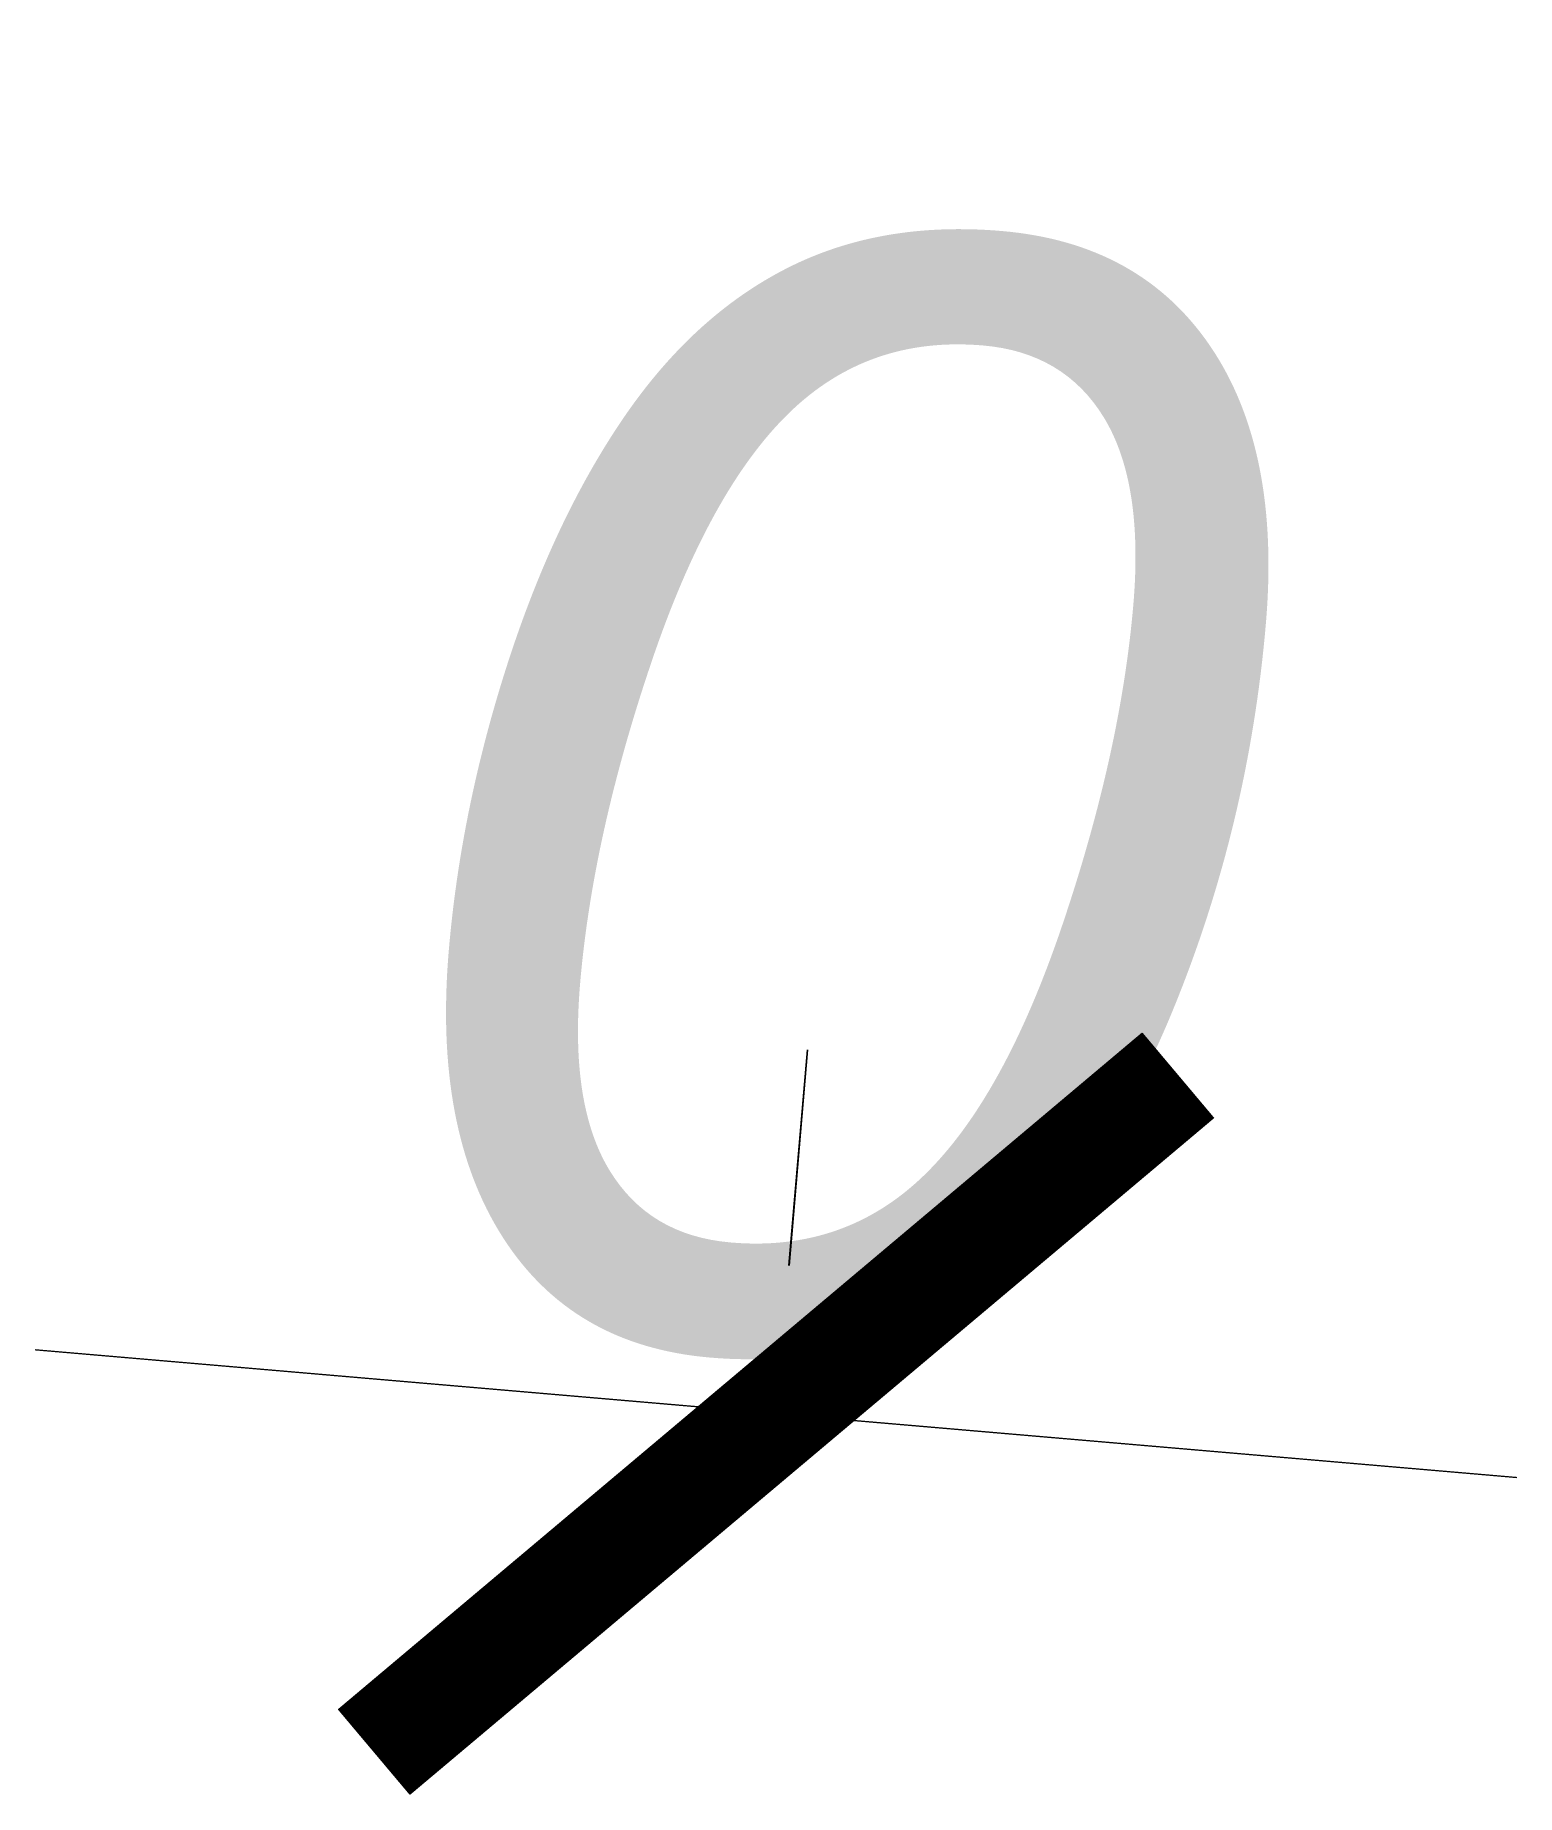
# Model space of a CAD drawing. Extents: x 60675 to 406257, y -6788 to 756297.
# Drawn here: x 60675.41 to 60695.35, y -6654.47 to -6630.79 of the extents above.
import ezdxf

# ---------------------------------------------------------------- set-up
doc = ezdxf.new("R2010")
doc.units = 0
doc.layers.get('0').update_dxf_attribs({"linetype": 'CONTINUOUS'})
doc.layers.get('Defpoints').update_dxf_attribs({"linetype": 'CONTINUOUS'})
doc.layers.add('DIMENSION INT', color=5, linetype='CONTINUOUS', lineweight=18)
doc.styles.add('arial -50', font='ariali.ttf')
doc.dimstyles.new('sc- 50', dxfattribs={"dimtxt": 15, "dimasz": 10, "dimexe": 2, "dimexo": 5, "dimtad": 1, "dimdec": 0, "dimdsep": 46, "dimtxsty": 'arial -50', "dimblk": 'ARCHTICK', "dimcen": 2.5, "dimclrd": 146, "dimclre": 146, "dimclrt": 112, "dimadec": 0, "dimazin": 0, "dimtfac": 1, "dimtdec": 0, "dimtix": 1, "dimtmove": 0, "dimatfit": 3, "dimldrblk": 'ARCHTICK', "dimfxl": 5, "dimlwd": -1, "dimlwe": -1, "dimarcsym": 0})

# ---------------------------------------------------------------- blocks, each defined once
blk = doc.blocks.new('_ARCHTICK')
at = {"color": 0, "linetype": 'ByBlock', "const_width": 0.15}
blk.add_lwpolyline([(-0.5, -0.5), (0.5, 0.5)], dxfattribs=at)
blk = doc.blocks.new('*D74')
at = {"layer": 'Defpoints', "color": 0}
for p in [(60685.375, -6649.43), (60685.375, -6649.43), (60685.383, -6649.343)]:
    blk.add_point(p, dxfattribs=at)
at = {"layer": 'DIMENSION INT', "color": 146}
for p, q in [((60685.804, -6644.448), (60685.554, -6647.35)), ((60685.804, -6644.448), (60685.554, -6647.35)), ((60685.383, -6649.343), (60675.419, -6648.486)), ((60685.383, -6649.343), (60695.346, -6650.2))]:
    blk.add_line(p, q, dxfattribs=at)
at = {"layer": 'DIMENSION INT', "color": 146, "xscale": 10, "yscale": 10, "zscale": 10}
for rotation in [355.0842714780107, 175.0842714780107]:
    blk.add_blockref('_ARCHTICK', (60685.383, -6649.343), dxfattribs=dict(at, rotation=rotation))
at = {"layer": 'DIMENSION INT', "color": 112, "insert": (60686.092, -6641.09), "char_height": 15, "attachment_point": 5, "rotation": 355.0843, "style": 'arial -50'}
blk.add_mtext('0', dxfattribs=at)
blk = doc.blocks.new('*D75')
at = {"layer": 'Defpoints', "color": 0}
for p in [(60685.375, -6649.43), (60685.375, -6649.43), (60685.383, -6649.343)]:
    blk.add_point(p, dxfattribs=at)
at = {"layer": 'DIMENSION INT', "color": 146}
for p, q in [((60685.804, -6644.448), (60685.554, -6647.35)), ((60685.804, -6644.448), (60685.554, -6647.35)), ((60685.383, -6649.343), (60675.419, -6648.486)), ((60685.383, -6649.343), (60695.346, -6650.2))]:
    blk.add_line(p, q, dxfattribs=at)
at = {"layer": 'DIMENSION INT', "color": 146, "xscale": 10, "yscale": 10, "zscale": 10}
for rotation in [355.0842714780107, 175.0842714780107]:
    blk.add_blockref('_ARCHTICK', (60685.383, -6649.343), dxfattribs=dict(at, rotation=rotation))
at = {"layer": 'DIMENSION INT', "color": 112, "insert": (60686.092, -6641.09), "char_height": 15, "attachment_point": 5, "rotation": 355.0843, "style": 'arial -50'}
blk.add_mtext('0', dxfattribs=at)
blk = doc.blocks.new('*D76')
at = {"layer": 'Defpoints', "color": 0}
for p in [(60685.375, -6649.43), (60685.375, -6649.43), (60685.383, -6649.343)]:
    blk.add_point(p, dxfattribs=at)
at = {"layer": 'DIMENSION INT', "color": 146}
for p, q in [((60685.804, -6644.448), (60685.554, -6647.35)), ((60685.804, -6644.448), (60685.554, -6647.35)), ((60685.383, -6649.343), (60675.419, -6648.486)), ((60685.383, -6649.343), (60695.346, -6650.2))]:
    blk.add_line(p, q, dxfattribs=at)
at = {"layer": 'DIMENSION INT', "color": 146, "xscale": 10, "yscale": 10, "zscale": 10}
for rotation in [355.0842714780107, 175.0842714780107]:
    blk.add_blockref('_ARCHTICK', (60685.383, -6649.343), dxfattribs=dict(at, rotation=rotation))
at = {"layer": 'DIMENSION INT', "color": 112, "insert": (60686.092, -6641.09), "char_height": 15, "attachment_point": 5, "rotation": 355.0843, "style": 'arial -50'}
blk.add_mtext('0', dxfattribs=at)
blk = doc.blocks.new('*D77')
at = {"layer": 'Defpoints', "color": 0}
for p in [(60685.375, -6649.43), (60685.375, -6649.43), (60685.383, -6649.343)]:
    blk.add_point(p, dxfattribs=at)
at = {"layer": 'DIMENSION INT', "color": 146}
for p, q in [((60685.804, -6644.448), (60685.554, -6647.35)), ((60685.804, -6644.448), (60685.554, -6647.35)), ((60685.383, -6649.343), (60675.419, -6648.486)), ((60685.383, -6649.343), (60695.346, -6650.2))]:
    blk.add_line(p, q, dxfattribs=at)
at = {"layer": 'DIMENSION INT', "color": 146, "xscale": 10, "yscale": 10, "zscale": 10}
for rotation in [355.0842714780107, 175.0842714780107]:
    blk.add_blockref('_ARCHTICK', (60685.383, -6649.343), dxfattribs=dict(at, rotation=rotation))
at = {"layer": 'DIMENSION INT', "color": 112, "insert": (60686.092, -6641.09), "char_height": 15, "attachment_point": 5, "rotation": 355.0843, "style": 'arial -50'}
blk.add_mtext('0', dxfattribs=at)
blk = doc.blocks.new('*D78')
at = {"layer": 'Defpoints', "color": 0}
for p in [(60685.375, -6649.43), (60685.375, -6649.43), (60685.383, -6649.343)]:
    blk.add_point(p, dxfattribs=at)
at = {"layer": 'DIMENSION INT', "color": 146}
for p, q in [((60685.804, -6644.448), (60685.554, -6647.35)), ((60685.804, -6644.448), (60685.554, -6647.35)), ((60685.383, -6649.343), (60675.419, -6648.486)), ((60685.383, -6649.343), (60695.346, -6650.2))]:
    blk.add_line(p, q, dxfattribs=at)
at = {"layer": 'DIMENSION INT', "color": 146, "xscale": 10, "yscale": 10, "zscale": 10}
for rotation in [355.0842714780107, 175.0842714780107]:
    blk.add_blockref('_ARCHTICK', (60685.383, -6649.343), dxfattribs=dict(at, rotation=rotation))
at = {"layer": 'DIMENSION INT', "color": 112, "insert": (60686.092, -6641.09), "char_height": 15, "attachment_point": 5, "rotation": 355.0843, "style": 'arial -50'}
blk.add_mtext('0', dxfattribs=at)
blk = doc.blocks.new('*D79')
at = {"layer": 'Defpoints', "color": 0}
for p in [(60685.367, -6649.428), (60685.375, -6649.341), (60685.375, -6649.43)]:
    blk.add_point(p, dxfattribs=at)
at = {"layer": 'DIMENSION INT', "color": 146}
for p, q in [((60685.796, -6644.447), (60685.546, -6647.349)), ((60685.804, -6644.448), (60685.554, -6647.349)), ((60685.375, -6649.341), (60675.411, -6648.484)), ((60685.383, -6649.342), (60685.375, -6649.341)), ((60685.383, -6649.342), (60695.346, -6650.199))]:
    blk.add_line(p, q, dxfattribs=at)
at = {"layer": 'DIMENSION INT', "color": 146, "xscale": 10, "yscale": 10, "zscale": 10}
for p, rotation in [((60685.375, -6649.341), 355.0842714780107), ((60685.383, -6649.342), 175.0842714780107)]:
    blk.add_blockref('_ARCHTICK', p, dxfattribs=dict(at, rotation=rotation))
at = {"layer": 'DIMENSION INT', "color": 112, "insert": (60686.089, -6641.088), "char_height": 15, "attachment_point": 5, "rotation": 355.0843, "style": 'arial -50'}
blk.add_mtext('0', dxfattribs=at)
blk = doc.blocks.new('*D80')
at = {"layer": 'Defpoints', "color": 0}
for p in [(60685.367, -6649.428), (60685.367, -6649.428), (60685.375, -6649.341)]:
    blk.add_point(p, dxfattribs=at)
at = {"layer": 'DIMENSION INT', "color": 146}
for p, q in [((60685.796, -6644.447), (60685.546, -6647.349)), ((60685.796, -6644.447), (60685.546, -6647.349)), ((60685.375, -6649.341), (60675.411, -6648.484)), ((60685.375, -6649.341), (60695.338, -6650.198))]:
    blk.add_line(p, q, dxfattribs=at)
at = {"layer": 'DIMENSION INT', "color": 146, "xscale": 10, "yscale": 10, "zscale": 10}
for rotation in [355.0842714780107, 175.0842714780107]:
    blk.add_blockref('_ARCHTICK', (60685.375, -6649.341), dxfattribs=dict(at, rotation=rotation))
at = {"layer": 'DIMENSION INT', "color": 112, "insert": (60686.084, -6641.088), "char_height": 15, "attachment_point": 5, "rotation": 355.0843, "style": 'arial -50'}
blk.add_mtext('0', dxfattribs=at)
blk = doc.blocks.new('*D81')
at = {"layer": 'Defpoints', "color": 0}
for p in [(60685.367, -6649.428), (60685.367, -6649.428), (60685.375, -6649.341)]:
    blk.add_point(p, dxfattribs=at)
at = {"layer": 'DIMENSION INT', "color": 146}
for p, q in [((60685.796, -6644.447), (60685.546, -6647.349)), ((60685.796, -6644.447), (60685.546, -6647.349)), ((60685.375, -6649.341), (60675.411, -6648.484)), ((60685.375, -6649.341), (60695.338, -6650.198))]:
    blk.add_line(p, q, dxfattribs=at)
at = {"layer": 'DIMENSION INT', "color": 146, "xscale": 10, "yscale": 10, "zscale": 10}
for rotation in [355.0842714780107, 175.0842714780107]:
    blk.add_blockref('_ARCHTICK', (60685.375, -6649.341), dxfattribs=dict(at, rotation=rotation))
at = {"layer": 'DIMENSION INT', "color": 112, "insert": (60686.084, -6641.088), "char_height": 15, "attachment_point": 5, "rotation": 355.0843, "style": 'arial -50'}
blk.add_mtext('0', dxfattribs=at)
blk = doc.blocks.new('*D82')
at = {"layer": 'Defpoints', "color": 0}
for p in [(60685.367, -6649.428), (60685.367, -6649.428), (60685.375, -6649.341)]:
    blk.add_point(p, dxfattribs=at)
at = {"layer": 'DIMENSION INT', "color": 146}
for p, q in [((60685.796, -6644.447), (60685.546, -6647.349)), ((60685.796, -6644.447), (60685.546, -6647.349)), ((60685.375, -6649.341), (60675.411, -6648.484)), ((60685.375, -6649.341), (60695.338, -6650.198))]:
    blk.add_line(p, q, dxfattribs=at)
at = {"layer": 'DIMENSION INT', "color": 146, "xscale": 10, "yscale": 10, "zscale": 10}
for rotation in [355.0842714780107, 175.0842714780107]:
    blk.add_blockref('_ARCHTICK', (60685.375, -6649.341), dxfattribs=dict(at, rotation=rotation))
at = {"layer": 'DIMENSION INT', "color": 112, "insert": (60686.084, -6641.088), "char_height": 15, "attachment_point": 5, "rotation": 355.0843, "style": 'arial -50'}
blk.add_mtext('0', dxfattribs=at)
blk = doc.blocks.new('*D84')
at = {"layer": 'Defpoints', "color": 0}
for p in [(60685.375, -6649.43), (60685.375, -6649.43), (60685.383, -6649.343)]:
    blk.add_point(p, dxfattribs=at)
at = {"layer": 'DIMENSION INT', "color": 146}
for p, q in [((60685.804, -6644.448), (60685.554, -6647.35)), ((60685.804, -6644.448), (60685.554, -6647.35)), ((60685.383, -6649.343), (60675.419, -6648.486)), ((60685.383, -6649.343), (60695.346, -6650.2))]:
    blk.add_line(p, q, dxfattribs=at)
at = {"layer": 'DIMENSION INT', "color": 146, "xscale": 10, "yscale": 10, "zscale": 10}
for rotation in [355.0842714780107, 175.0842714780107]:
    blk.add_blockref('_ARCHTICK', (60685.383, -6649.343), dxfattribs=dict(at, rotation=rotation))
at = {"layer": 'DIMENSION INT', "color": 112, "insert": (60686.092, -6641.09), "char_height": 15, "attachment_point": 5, "rotation": 355.0843, "style": 'arial -50'}
blk.add_mtext('0', dxfattribs=at)
blk = doc.blocks.new('*D85')
at = {"layer": 'Defpoints', "color": 0}
for p in [(60685.375, -6649.43), (60685.375, -6649.43), (60685.383, -6649.343)]:
    blk.add_point(p, dxfattribs=at)
at = {"layer": 'DIMENSION INT', "color": 146}
for p, q in [((60685.804, -6644.448), (60685.554, -6647.35)), ((60685.804, -6644.448), (60685.554, -6647.35)), ((60685.383, -6649.343), (60675.419, -6648.486)), ((60685.383, -6649.343), (60695.346, -6650.2))]:
    blk.add_line(p, q, dxfattribs=at)
at = {"layer": 'DIMENSION INT', "color": 146, "xscale": 10, "yscale": 10, "zscale": 10}
for rotation in [355.0842714780107, 175.0842714780107]:
    blk.add_blockref('_ARCHTICK', (60685.383, -6649.343), dxfattribs=dict(at, rotation=rotation))
at = {"layer": 'DIMENSION INT', "color": 112, "insert": (60686.092, -6641.09), "char_height": 15, "attachment_point": 5, "rotation": 355.0843, "style": 'arial -50'}
blk.add_mtext('0', dxfattribs=at)
blk = doc.blocks.new('*D86')
at = {"layer": 'Defpoints', "color": 0}
for p in [(60685.375, -6649.43), (60685.375, -6649.43), (60685.383, -6649.343)]:
    blk.add_point(p, dxfattribs=at)
at = {"layer": 'DIMENSION INT', "color": 146}
for p, q in [((60685.804, -6644.448), (60685.554, -6647.35)), ((60685.804, -6644.448), (60685.554, -6647.35)), ((60685.383, -6649.343), (60675.419, -6648.486)), ((60685.383, -6649.343), (60695.346, -6650.2))]:
    blk.add_line(p, q, dxfattribs=at)
at = {"layer": 'DIMENSION INT', "color": 146, "xscale": 10, "yscale": 10, "zscale": 10}
for rotation in [355.0842714780107, 175.0842714780107]:
    blk.add_blockref('_ARCHTICK', (60685.383, -6649.343), dxfattribs=dict(at, rotation=rotation))
at = {"layer": 'DIMENSION INT', "color": 112, "insert": (60686.092, -6641.09), "char_height": 15, "attachment_point": 5, "rotation": 355.0843, "style": 'arial -50'}
blk.add_mtext('0', dxfattribs=at)
blk = doc.blocks.new('*D87')
at = {"layer": 'Defpoints', "color": 0}
for p in [(60685.375, -6649.43), (60685.375, -6649.43), (60685.383, -6649.343)]:
    blk.add_point(p, dxfattribs=at)
at = {"layer": 'DIMENSION INT', "color": 146}
for p, q in [((60685.804, -6644.448), (60685.554, -6647.35)), ((60685.804, -6644.448), (60685.554, -6647.35)), ((60685.383, -6649.343), (60675.419, -6648.486)), ((60685.383, -6649.343), (60695.346, -6650.2))]:
    blk.add_line(p, q, dxfattribs=at)
at = {"layer": 'DIMENSION INT', "color": 146, "xscale": 10, "yscale": 10, "zscale": 10}
for rotation in [355.0842714780107, 175.0842714780107]:
    blk.add_blockref('_ARCHTICK', (60685.383, -6649.343), dxfattribs=dict(at, rotation=rotation))
at = {"layer": 'DIMENSION INT', "color": 112, "insert": (60686.092, -6641.09), "char_height": 15, "attachment_point": 5, "rotation": 355.0843, "style": 'arial -50'}
blk.add_mtext('0', dxfattribs=at)
blk = doc.blocks.new('*D88')
at = {"layer": 'Defpoints', "color": 0}
for p in [(60685.375, -6649.43), (60685.375, -6649.43), (60685.383, -6649.343)]:
    blk.add_point(p, dxfattribs=at)
at = {"layer": 'DIMENSION INT', "color": 146}
for p, q in [((60685.804, -6644.448), (60685.554, -6647.35)), ((60685.804, -6644.448), (60685.554, -6647.35)), ((60685.383, -6649.343), (60675.419, -6648.486)), ((60685.383, -6649.343), (60695.346, -6650.2))]:
    blk.add_line(p, q, dxfattribs=at)
at = {"layer": 'DIMENSION INT', "color": 146, "xscale": 10, "yscale": 10, "zscale": 10}
for rotation in [355.0842714780107, 175.0842714780107]:
    blk.add_blockref('_ARCHTICK', (60685.383, -6649.343), dxfattribs=dict(at, rotation=rotation))
at = {"layer": 'DIMENSION INT', "color": 112, "insert": (60686.092, -6641.09), "char_height": 15, "attachment_point": 5, "rotation": 355.0843, "style": 'arial -50'}
blk.add_mtext('0', dxfattribs=at)
blk = doc.blocks.new('*D90')
at = {"layer": 'Defpoints', "color": 0}
for p in [(60685.375, -6649.43), (60685.375, -6649.43), (60685.383, -6649.343)]:
    blk.add_point(p, dxfattribs=at)
at = {"layer": 'DIMENSION INT', "color": 146}
for p, q in [((60685.804, -6644.448), (60685.554, -6647.35)), ((60685.804, -6644.448), (60685.554, -6647.35)), ((60685.383, -6649.343), (60675.419, -6648.486)), ((60685.383, -6649.343), (60695.346, -6650.2))]:
    blk.add_line(p, q, dxfattribs=at)
at = {"layer": 'DIMENSION INT', "color": 146, "xscale": 10, "yscale": 10, "zscale": 10}
for rotation in [355.0842714780107, 175.0842714780107]:
    blk.add_blockref('_ARCHTICK', (60685.383, -6649.343), dxfattribs=dict(at, rotation=rotation))
at = {"layer": 'DIMENSION INT', "color": 112, "insert": (60686.092, -6641.09), "char_height": 15, "attachment_point": 5, "rotation": 355.0843, "style": 'arial -50'}
blk.add_mtext('0', dxfattribs=at)
blk = doc.blocks.new('*D91')
at = {"layer": 'Defpoints', "color": 0}
for p in [(60685.375, -6649.43), (60685.375, -6649.43), (60685.383, -6649.343)]:
    blk.add_point(p, dxfattribs=at)
at = {"layer": 'DIMENSION INT', "color": 146}
for p, q in [((60685.804, -6644.448), (60685.554, -6647.35)), ((60685.804, -6644.448), (60685.554, -6647.35)), ((60685.383, -6649.343), (60675.419, -6648.486)), ((60685.383, -6649.343), (60695.346, -6650.2))]:
    blk.add_line(p, q, dxfattribs=at)
at = {"layer": 'DIMENSION INT', "color": 146, "xscale": 10, "yscale": 10, "zscale": 10}
for rotation in [355.0842714780107, 175.0842714780107]:
    blk.add_blockref('_ARCHTICK', (60685.383, -6649.343), dxfattribs=dict(at, rotation=rotation))
at = {"layer": 'DIMENSION INT', "color": 112, "insert": (60686.092, -6641.09), "char_height": 15, "attachment_point": 5, "rotation": 355.0843, "style": 'arial -50'}
blk.add_mtext('0', dxfattribs=at)
blk = doc.blocks.new('*D92')
at = {"layer": 'Defpoints', "color": 0}
for p in [(60685.375, -6649.43), (60685.375, -6649.43), (60685.383, -6649.343)]:
    blk.add_point(p, dxfattribs=at)
at = {"layer": 'DIMENSION INT', "color": 146}
for p, q in [((60685.804, -6644.448), (60685.554, -6647.35)), ((60685.804, -6644.448), (60685.554, -6647.35)), ((60685.383, -6649.343), (60675.419, -6648.486)), ((60685.383, -6649.343), (60695.346, -6650.2))]:
    blk.add_line(p, q, dxfattribs=at)
at = {"layer": 'DIMENSION INT', "color": 146, "xscale": 10, "yscale": 10, "zscale": 10}
for rotation in [355.0842714780107, 175.0842714780107]:
    blk.add_blockref('_ARCHTICK', (60685.383, -6649.343), dxfattribs=dict(at, rotation=rotation))
at = {"layer": 'DIMENSION INT', "color": 112, "insert": (60686.092, -6641.09), "char_height": 15, "attachment_point": 5, "rotation": 355.0843, "style": 'arial -50'}
blk.add_mtext('0', dxfattribs=at)
blk = doc.blocks.new('*D93')
at = {"layer": 'Defpoints', "color": 0}
for p in [(60685.375, -6649.43), (60685.375, -6649.43), (60685.383, -6649.343)]:
    blk.add_point(p, dxfattribs=at)
at = {"layer": 'DIMENSION INT', "color": 146}
for p, q in [((60685.804, -6644.448), (60685.554, -6647.35)), ((60685.804, -6644.448), (60685.554, -6647.35)), ((60685.383, -6649.343), (60675.419, -6648.486)), ((60685.383, -6649.343), (60695.346, -6650.2))]:
    blk.add_line(p, q, dxfattribs=at)
at = {"layer": 'DIMENSION INT', "color": 146, "xscale": 10, "yscale": 10, "zscale": 10}
for rotation in [355.0842714780107, 175.0842714780107]:
    blk.add_blockref('_ARCHTICK', (60685.383, -6649.343), dxfattribs=dict(at, rotation=rotation))
at = {"layer": 'DIMENSION INT', "color": 112, "insert": (60686.092, -6641.09), "char_height": 15, "attachment_point": 5, "rotation": 355.0843, "style": 'arial -50'}
blk.add_mtext('0', dxfattribs=at)
blk = doc.blocks.new('*D94')
at = {"layer": 'Defpoints', "color": 0}
for p in [(60685.375, -6649.43), (60685.375, -6649.43), (60685.383, -6649.343)]:
    blk.add_point(p, dxfattribs=at)
at = {"layer": 'DIMENSION INT', "color": 146}
for p, q in [((60685.804, -6644.448), (60685.554, -6647.35)), ((60685.804, -6644.448), (60685.554, -6647.35)), ((60685.383, -6649.343), (60675.419, -6648.486)), ((60685.383, -6649.343), (60695.346, -6650.2))]:
    blk.add_line(p, q, dxfattribs=at)
at = {"layer": 'DIMENSION INT', "color": 146, "xscale": 10, "yscale": 10, "zscale": 10}
for rotation in [355.0842714780107, 175.0842714780107]:
    blk.add_blockref('_ARCHTICK', (60685.383, -6649.343), dxfattribs=dict(at, rotation=rotation))
at = {"layer": 'DIMENSION INT', "color": 112, "insert": (60686.092, -6641.09), "char_height": 15, "attachment_point": 5, "rotation": 355.0843, "style": 'arial -50'}
blk.add_mtext('0', dxfattribs=at)
blk = doc.blocks.new('*D95')
at = {"layer": 'Defpoints', "color": 0}
for p in [(60685.367, -6649.428), (60685.375, -6649.341), (60685.375, -6649.43)]:
    blk.add_point(p, dxfattribs=at)
at = {"layer": 'DIMENSION INT', "color": 146}
for p, q in [((60685.796, -6644.447), (60685.546, -6647.349)), ((60685.804, -6644.448), (60685.554, -6647.349)), ((60685.375, -6649.341), (60675.411, -6648.484)), ((60685.383, -6649.342), (60685.375, -6649.341)), ((60685.383, -6649.342), (60695.346, -6650.199))]:
    blk.add_line(p, q, dxfattribs=at)
at = {"layer": 'DIMENSION INT', "color": 146, "xscale": 10, "yscale": 10, "zscale": 10}
for p, rotation in [((60685.375, -6649.341), 355.0842714780107), ((60685.383, -6649.342), 175.0842714780107)]:
    blk.add_blockref('_ARCHTICK', p, dxfattribs=dict(at, rotation=rotation))
at = {"layer": 'DIMENSION INT', "color": 112, "insert": (60686.089, -6641.088), "char_height": 15, "attachment_point": 5, "rotation": 355.0843, "style": 'arial -50'}
blk.add_mtext('0', dxfattribs=at)
blk = doc.blocks.new('*D97')
at = {"layer": 'Defpoints', "color": 0}
for p in [(60685.375, -6649.43), (60685.375, -6649.43), (60685.383, -6649.343)]:
    blk.add_point(p, dxfattribs=at)
at = {"layer": 'DIMENSION INT', "color": 146}
for p, q in [((60685.804, -6644.448), (60685.554, -6647.35)), ((60685.804, -6644.448), (60685.554, -6647.35)), ((60685.383, -6649.343), (60675.419, -6648.486)), ((60685.383, -6649.343), (60695.346, -6650.2))]:
    blk.add_line(p, q, dxfattribs=at)
at = {"layer": 'DIMENSION INT', "color": 146, "xscale": 10, "yscale": 10, "zscale": 10}
for rotation in [355.0842714780107, 175.0842714780107]:
    blk.add_blockref('_ARCHTICK', (60685.383, -6649.343), dxfattribs=dict(at, rotation=rotation))
at = {"layer": 'DIMENSION INT', "color": 112, "insert": (60686.092, -6641.09), "char_height": 15, "attachment_point": 5, "rotation": 355.0843, "style": 'arial -50'}
blk.add_mtext('0', dxfattribs=at)
blk = doc.blocks.new('*D98')
at = {"layer": 'Defpoints', "color": 0}
for p in [(60685.375, -6649.43), (60685.375, -6649.43), (60685.383, -6649.343)]:
    blk.add_point(p, dxfattribs=at)
at = {"layer": 'DIMENSION INT', "color": 146}
for p, q in [((60685.804, -6644.448), (60685.554, -6647.35)), ((60685.804, -6644.448), (60685.554, -6647.35)), ((60685.383, -6649.343), (60675.419, -6648.486)), ((60685.383, -6649.343), (60695.346, -6650.2))]:
    blk.add_line(p, q, dxfattribs=at)
at = {"layer": 'DIMENSION INT', "color": 146, "xscale": 10, "yscale": 10, "zscale": 10}
for rotation in [355.0842714780107, 175.0842714780107]:
    blk.add_blockref('_ARCHTICK', (60685.383, -6649.343), dxfattribs=dict(at, rotation=rotation))
at = {"layer": 'DIMENSION INT', "color": 112, "insert": (60686.092, -6641.09), "char_height": 15, "attachment_point": 5, "rotation": 355.0843, "style": 'arial -50'}
blk.add_mtext('0', dxfattribs=at)
blk = doc.blocks.new('*D99')
at = {"layer": 'Defpoints', "color": 0}
for p in [(60685.375, -6649.43), (60685.375, -6649.43), (60685.383, -6649.343)]:
    blk.add_point(p, dxfattribs=at)
at = {"layer": 'DIMENSION INT', "color": 146}
for p, q in [((60685.804, -6644.448), (60685.554, -6647.35)), ((60685.804, -6644.448), (60685.554, -6647.35)), ((60685.383, -6649.343), (60675.419, -6648.486)), ((60685.383, -6649.343), (60695.346, -6650.2))]:
    blk.add_line(p, q, dxfattribs=at)
at = {"layer": 'DIMENSION INT', "color": 146, "xscale": 10, "yscale": 10, "zscale": 10}
for rotation in [355.0842714780107, 175.0842714780107]:
    blk.add_blockref('_ARCHTICK', (60685.383, -6649.343), dxfattribs=dict(at, rotation=rotation))
at = {"layer": 'DIMENSION INT', "color": 112, "insert": (60686.092, -6641.09), "char_height": 15, "attachment_point": 5, "rotation": 355.0843, "style": 'arial -50'}
blk.add_mtext('0', dxfattribs=at)
blk = doc.blocks.new('*D100')
at = {"layer": 'Defpoints', "color": 0}
for p in [(60685.375, -6649.43), (60685.375, -6649.43), (60685.383, -6649.343)]:
    blk.add_point(p, dxfattribs=at)
at = {"layer": 'DIMENSION INT', "color": 146}
for p, q in [((60685.804, -6644.448), (60685.554, -6647.35)), ((60685.804, -6644.448), (60685.554, -6647.35)), ((60685.383, -6649.343), (60675.419, -6648.486)), ((60685.383, -6649.343), (60695.346, -6650.2))]:
    blk.add_line(p, q, dxfattribs=at)
at = {"layer": 'DIMENSION INT', "color": 146, "xscale": 10, "yscale": 10, "zscale": 10}
for rotation in [355.0842714780107, 175.0842714780107]:
    blk.add_blockref('_ARCHTICK', (60685.383, -6649.343), dxfattribs=dict(at, rotation=rotation))
at = {"layer": 'DIMENSION INT', "color": 112, "insert": (60686.092, -6641.09), "char_height": 15, "attachment_point": 5, "rotation": 355.0843, "style": 'arial -50'}
blk.add_mtext('0', dxfattribs=at)
blk = doc.blocks.new('*D101')
at = {"layer": 'Defpoints', "color": 0}
for p in [(60685.375, -6649.43), (60685.375, -6649.43), (60685.383, -6649.343)]:
    blk.add_point(p, dxfattribs=at)
at = {"layer": 'DIMENSION INT', "color": 146}
for p, q in [((60685.804, -6644.448), (60685.554, -6647.35)), ((60685.804, -6644.448), (60685.554, -6647.35)), ((60685.383, -6649.343), (60675.419, -6648.486)), ((60685.383, -6649.343), (60695.346, -6650.2))]:
    blk.add_line(p, q, dxfattribs=at)
at = {"layer": 'DIMENSION INT', "color": 146, "xscale": 10, "yscale": 10, "zscale": 10}
for rotation in [355.0842714780107, 175.0842714780107]:
    blk.add_blockref('_ARCHTICK', (60685.383, -6649.343), dxfattribs=dict(at, rotation=rotation))
at = {"layer": 'DIMENSION INT', "color": 112, "insert": (60686.092, -6641.09), "char_height": 15, "attachment_point": 5, "rotation": 355.0843, "style": 'arial -50'}
blk.add_mtext('0', dxfattribs=at)
blk = doc.blocks.new('*D102')
at = {"layer": 'Defpoints', "color": 0}
for p in [(60685.367, -6649.428), (60685.375, -6649.341), (60685.375, -6649.43)]:
    blk.add_point(p, dxfattribs=at)
at = {"layer": 'DIMENSION INT', "color": 146}
for p, q in [((60685.796, -6644.447), (60685.546, -6647.349)), ((60685.804, -6644.448), (60685.554, -6647.349)), ((60685.375, -6649.341), (60675.411, -6648.484)), ((60685.383, -6649.342), (60685.375, -6649.341)), ((60685.383, -6649.342), (60695.346, -6650.199))]:
    blk.add_line(p, q, dxfattribs=at)
at = {"layer": 'DIMENSION INT', "color": 146, "xscale": 10, "yscale": 10, "zscale": 10}
for p, rotation in [((60685.375, -6649.341), 355.0842714780107), ((60685.383, -6649.342), 175.0842714780107)]:
    blk.add_blockref('_ARCHTICK', p, dxfattribs=dict(at, rotation=rotation))
at = {"layer": 'DIMENSION INT', "color": 112, "insert": (60686.089, -6641.088), "char_height": 15, "attachment_point": 5, "rotation": 355.0843, "style": 'arial -50'}
blk.add_mtext('0', dxfattribs=at)

msp = doc.modelspace()

# ---------------------------------------------------------------- dimensions: what is measured, and where the dimension line sits
at = {"layer": 'DIMENSION INT'}
for base, p1, p2, angle, picture, middle in [((60685.3746723454, -6649.3411535664), (60685.3671902729, -6649.4281475501), (60685.3671902729, -6649.4281475501), 175.084271478, '*D80', (60686.0844971565, -6641.0880273824)), ((60685.3746723587, -6649.3411534116), (60685.3671902729, -6649.4281475501), (60685.3671902729, -6649.4281475501), 175.084271478, '*D81', (60686.0844971699, -6641.0880272275)), ((60685.3746723454, -6649.3411535662), (60685.3671902729, -6649.4281475501), (60685.3671902729, -6649.4281475501), 175.084271478, '*D82', (60686.0844971566, -6641.0880273821)), ((60685.37467, -6649.34115), (60685.37518, -6649.4299), (60685.36719, -6649.42815), 175.084271, '*D79', (60686.08854, -6641.08838)), ((60685.37467, -6649.34115), (60685.37518, -6649.4299), (60685.36719, -6649.42815), 175.084271, '*D95', (60686.08854, -6641.08838)), ((60685.37467, -6649.34115), (60685.37518, -6649.4299), (60685.36719, -6649.42815), 175.084271, '*D102', (60686.08854, -6641.08838)), ((60685.3826621523, -6649.342910003), (60685.3751801614, -6649.4299030391), (60685.3751801614, -6649.4299030391), 175.084271478, '*D74', (60686.0924869635, -6641.0897838189)), ((60685.3826621656, -6649.342909848), (60685.3751801614, -6649.4299030391), (60685.3751801614, -6649.4299030391), 175.084271478, '*D75', (60686.0924869768, -6641.089783664)), ((60685.3826621789, -6649.3429096935), (60685.3751801614, -6649.4299030391), (60685.3751801614, -6649.4299030391), 175.084271478, '*D76', (60686.0924869901, -6641.0897835094)), ((60685.3826621922, -6649.3429095388), (60685.3751801614, -6649.4299030391), (60685.3751801614, -6649.4299030391), 175.084271478, '*D77', (60686.0924870034, -6641.0897833547)), ((60685.3826622056, -6649.342909384), (60685.3751801614, -6649.4299030391), (60685.3751801614, -6649.4299030391), 175.084271478, '*D78', (60686.0924870167, -6641.0897832)), ((60685.3826621523, -6649.342910003), (60685.3751801614, -6649.4299030391), (60685.3751801614, -6649.4299030391), 175.084271478, '*D84', (60686.0924869635, -6641.0897838189)), ((60685.3826621656, -6649.3429098481), (60685.3751801614, -6649.4299030391), (60685.3751801614, -6649.4299030391), 175.084271478, '*D85', (60686.0924869768, -6641.089783664)), ((60685.3826621789, -6649.3429096935), (60685.3751801614, -6649.4299030391), (60685.3751801614, -6649.4299030391), 175.084271478, '*D86', (60686.0924869901, -6641.0897835095)), ((60685.3826621923, -6649.3429095386), (60685.3751801614, -6649.4299030391), (60685.3751801614, -6649.4299030391), 175.084271478, '*D87', (60686.0924870034, -6641.0897833546)), ((60685.3826622052, -6649.3429093886), (60685.3751801614, -6649.4299030391), (60685.3751801614, -6649.4299030391), 175.084271478, '*D88', (60686.0924870163, -6641.0897832046)), ((60685.3826621522, -6649.3429100044), (60685.3751801614, -6649.4299030391), (60685.3751801614, -6649.4299030391), 175.084271478, '*D90', (60686.0924869634, -6641.0897838203)), ((60685.3826621656, -6649.3429098483), (60685.3751801614, -6649.4299030391), (60685.3751801614, -6649.4299030391), 175.084271478, '*D91', (60686.0924869768, -6641.0897836642)), ((60685.3826621789, -6649.3429096935), (60685.3751801614, -6649.4299030391), (60685.3751801614, -6649.4299030391), 175.084271478, '*D92', (60686.0924869901, -6641.0897835095)), ((60685.3826621922, -6649.3429095387), (60685.3751801614, -6649.4299030391), (60685.3751801614, -6649.4299030391), 175.084271478, '*D93', (60686.0924870034, -6641.0897833546)), ((60685.3826622055, -6649.3429093843), (60685.3751801614, -6649.4299030391), (60685.3751801614, -6649.4299030391), 175.084271478, '*D94', (60686.0924870167, -6641.0897832002)), ((60685.3826621523, -6649.342910003), (60685.3751801614, -6649.4299030391), (60685.3751801614, -6649.4299030391), 175.084271478, '*D97', (60686.0924869635, -6641.089783819)), ((60685.3826621656, -6649.3429098484), (60685.3751801614, -6649.4299030391), (60685.3751801614, -6649.4299030391), 175.084271478, '*D98', (60686.0924869768, -6641.0897836643)), ((60685.3826621789, -6649.3429096934), (60685.3751801614, -6649.4299030391), (60685.3751801614, -6649.4299030391), 175.084271478, '*D99', (60686.0924869901, -6641.0897835093)), ((60685.3826621922, -6649.3429095388), (60685.3751801614, -6649.4299030391), (60685.3751801614, -6649.4299030391), 175.084271478, '*D100', (60686.0924870034, -6641.0897833547)), ((60685.3826622055, -6649.3429093843), (60685.3751801614, -6649.4299030391), (60685.3751801614, -6649.4299030391), 175.084271478, '*D101', (60686.0924870167, -6641.0897832002))]:
    dim = msp.add_linear_dim(base=base, p1=p1, p2=p2, angle=angle, dimstyle='sc- 50', override={"dimtmove": 1}, dxfattribs=at)
    dim.commit()
    dim.dimension.update_dxf_attribs({"geometry": picture, "text_midpoint": middle})

doc.saveas('drawing.dxf')
